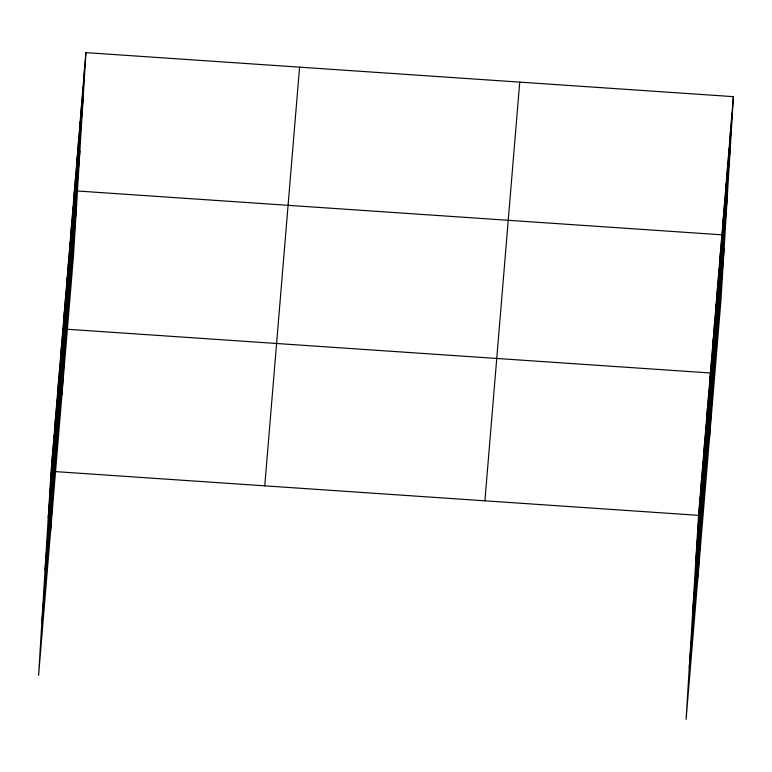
<?xml version="1.0" encoding="UTF-8"?>
<svg xmlns="http://www.w3.org/2000/svg" width="772" height="772" viewBox="0 0 772 772"><rect width="100%" height="100%" fill="white"/><g stroke="black" fill="none" stroke-linecap="round" stroke-linejoin="round"><path stroke-width="1.16" d="M49.717 499.938L52.564 453.521M51.203 482.143L54.04 435.726M52.679 464.348L55.516 417.932M54.156 446.554L57.003 400.137M55.642 428.759L58.479 382.343M57.118 410.965L59.955 364.548M58.604 393.17L61.442 346.753M50.441 532.989L62.918 328.959M61.519 358.102L64.356 311.695M62.957 340.838L65.794 294.422M64.394 323.565L67.232 277.148M65.832 306.291L68.669 259.875M67.261 289.017L70.107 242.611M68.698 271.754L71.535 225.337M70.136 254.48L72.973 208.064M61.934 394.82L74.411 190.79L721.907 234.823L709.429 438.853M73.012 219.933L75.849 173.517M74.45 202.669L77.287 156.253M75.888 185.396L78.725 138.979M77.316 168.122L80.163 121.706M78.754 150.849L81.6 104.432M80.191 133.585L83.029 87.168M81.629 116.311L84.466 69.895M85.904 52.621L73.427 256.651L38.6 675.346L51.077 471.316L85.904 52.621L733.4 96.654L720.923 300.684L686.096 719.379L698.573 515.349L733.4 96.654M697.212 543.971L700.05 497.554M698.699 526.176L701.536 479.759M700.175 508.381L703.012 461.965M701.652 490.587L704.498 444.17M703.138 472.792L705.975 426.376M704.614 454.998L707.451 408.581M706.091 437.203L708.937 390.786M697.936 577.022L710.414 372.992L66.44 329.2M709.014 402.135L711.852 355.728M710.452 384.871L713.289 338.454M711.88 367.597L714.727 321.181M713.318 350.324L716.165 303.907M714.756 333.05L717.593 286.644M716.194 315.787L719.031 269.37M717.632 298.513L720.469 252.097M720.508 263.966L723.345 217.559M721.945 246.702L724.783 200.286M723.374 229.429L726.22 183.012M724.812 212.155L727.658 165.739M726.249 194.882L729.086 148.465M727.687 177.618L730.524 131.201M729.125 160.344L731.962 113.928M48.24 517.732L83.067 99.038M45.056 569.746L79.883 151.051M41.784 623.332L76.611 204.638M264.748 485.849L299.575 67.154M484.903 500.825L519.73 82.121M695.736 561.765L730.563 143.071M692.552 613.779L727.378 195.084M689.271 667.365L724.107 248.671M55.777 471.634L698.573 515.349"/></g></svg>
